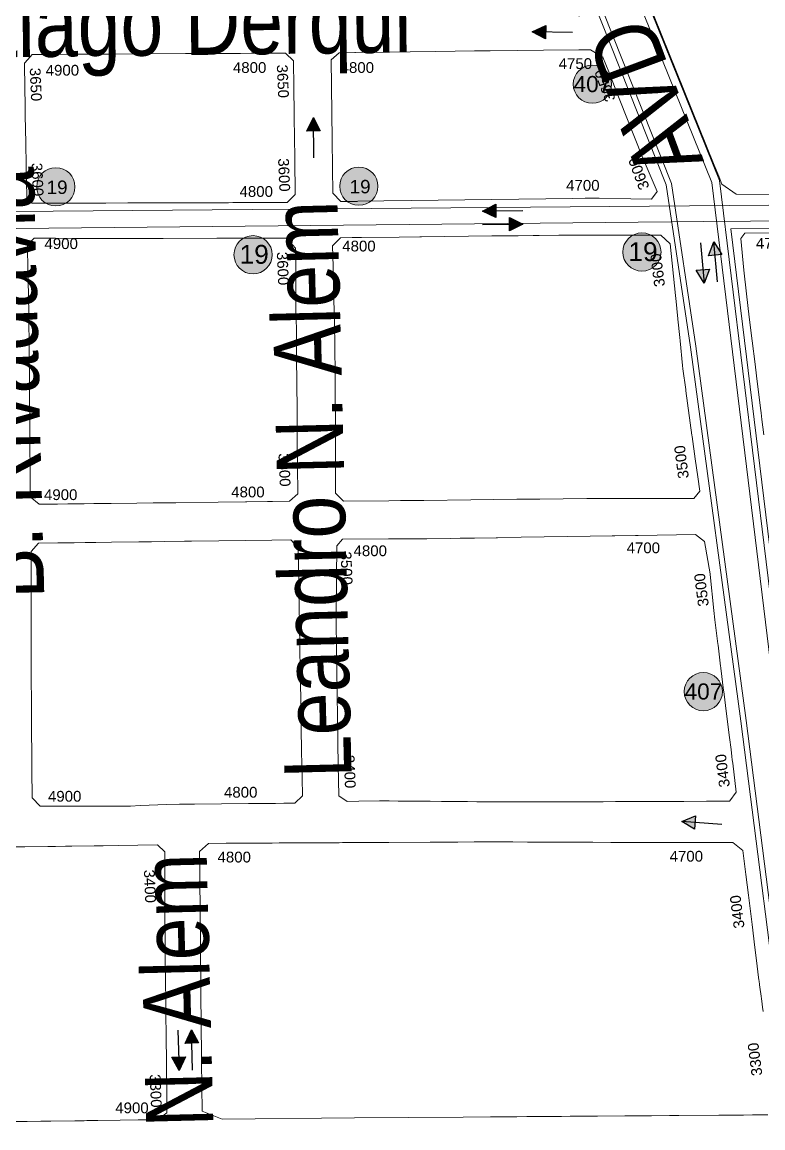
# Model space of a CAD drawing. Header units: millimetres. Extents: x 11558 to 23675, y 49449 to 61482.
# Drawn here: x 16349.9 to 16625.3, y 57110 to 57521.4 of the extents above; entities that cross this region are included whole.
import ezdxf

# ---------------------------------------------------------------- set-up
doc = ezdxf.new("R2010")
doc.units = ezdxf.units.MM
for name, color, linetype in [('0. plano base - nombres calles', 22, 'Continuous'), ('0. Plano Base - PLANO', 254, 'Continuous'), ('0. Plano base - sentido calles', 253, 'Continuous'), ('7. puesta en valor CC la lucila', 212, 'Continuous'), ('numeración', 7, 'Continuous')]:
    doc.layers.add(name, color=color, linetype=linetype)
for name, color, linetype, true_color in [('Linea 19 Estación Carapachay', 7, 'Continuous', 0xa80000), ('Linea 19 Plaza Miserere', 7, 'Continuous', 0x575757), ('Linea 314 IDA', 7, 'Continuous', 0x141414), ('Linea 314 REGRESO', 7, 'Continuous', 0xe00000), ('Linea 407 IDA', 7, 'Continuous', 0xd10000), ('Linea 407 REGRESO', 7, 'Continuous', 0x0034d1)]:
    doc.layers.add(name, color=color, linetype=linetype, true_color=true_color)
doc.layers.add('Linea Bicentenario Nueva', color=7, linetype='Continuous', true_color=0x0000cc, transparency=0.05)
doc.layers.get('7. puesta en valor CC la lucila').off()
doc.styles.get("Standard").update_dxf_attribs({"font": 'arial.ttf'})

# ---------------------------------------------------------------- blocks, each defined once
blk = doc.blocks.new('MANZANAS')
at = {"layer": '0. Plano Base - PLANO', "color": 0, "linetype": 'Continuous', "lineweight": 5}
for points in [[(5635435.34, 6179808.27), (5635412.67, 6179796.72), (5635406.27, 6179797.59), (5635403.84, 6179799.68), (5635400.47, 6179802.57), (5635332.45, 6179860.91), (5635245.11, 6179935.79), (5635246.06, 6179936.37), (5635267.33, 6179949.92), (5635280.68, 6179958.42), (5635332.17, 6179985.76)], [(5635463.03, 6179722.08), (5635459.78, 6179726.77), (5635458.41, 6179728.81), (5635457.87, 6179729.59), (5635452.89, 6179736.84), (5635450.52, 6179740.29), (5635448.09, 6179743.83), (5635443.13, 6179751.05), (5635438.1, 6179758.37), (5635433.12, 6179765.62), (5635428.3, 6179772.95), (5635421.72, 6179782.93), (5635422.25, 6179785.36), (5635438.94, 6179794.17)], [(5635581.03, 6179498.2), (5635575.99, 6179495.54), (5635573.05, 6179493.98), (5635568.01, 6179491.31), (5635564.89, 6179489.67), (5635551.72, 6179482.7), (5635548.66, 6179481.09), (5635542.83, 6179478.01), (5635533.98, 6179473.32), (5635524.98, 6179468.57), (5635522.82, 6179467.43), (5635516.05, 6179463.85), (5635513.21, 6179462.34), (5635513.1, 6179462.29), (5635507.4, 6179459.27), (5635504.2, 6179457.58), (5635501.84, 6179456.34), (5635498.5, 6179454.57), (5635489.86, 6179450), (5635480.92, 6179445.27), (5635445.16, 6179426.33), (5635401.7, 6179403.29), (5635393.69, 6179402.42), (5635385.08, 6179418.63), (5635383.93, 6179420.8), (5635373.25, 6179440.87), (5635372.68, 6179441.93), (5635371.28, 6179444.57), (5635370.97, 6179445.15), (5635370.91, 6179445.27), (5635367.24, 6179452.17), (5635365.31, 6179455.79), (5635363.2, 6179459.76), (5635353.53, 6179477.94), (5635351.33, 6179482.07), (5635348.3, 6179487.77), (5635349.88, 6179491.95), (5635355.66, 6179494.99), (5635356.22, 6179495.28), (5635363.32, 6179499.02), (5635367.42, 6179501.18), (5635370.85, 6179502.98), (5635373.14, 6179504.19), (5635375.75, 6179505.56), (5635378.73, 6179507.13), (5635383.07, 6179509.41), (5635386.13, 6179511.02), (5635387.99, 6179512), (5635392.92, 6179514.59), (5635394, 6179515.17), (5635395.93, 6179516.18), (5635400.38, 6179518.52), (5635401.77, 6179519.25), (5635409.23, 6179523.18), (5635422.82, 6179530.33), (5635431.92, 6179535.11), (5635437.31, 6179537.95), (5635442.85, 6179540.86), (5635450.11, 6179544.6), (5635454.88, 6179547.05), (5635455.37, 6179547.3), (5635476.58, 6179558.22), (5635482.44, 6179561.23), (5635483.49, 6179561.77), (5635484.77, 6179562.43), (5635485.38, 6179562.74), (5635491.33, 6179565.81), (5635494.45, 6179567.41), (5635496.07, 6179568.25), (5635515.94, 6179578.58), (5635519.04, 6179580.19), (5635522.75, 6179582.12), (5635527.44, 6179581.26), (5635532.57, 6179573.79), (5635536.92, 6179567.45), (5635543.19, 6179558.3), (5635548.05, 6179551.21), (5635550.24, 6179548.01), (5635555.02, 6179541.12), (5635555.15, 6179540.92), (5635555.97, 6179539.76), (5635556.98, 6179538.32), (5635557.96, 6179536.93), (5635559.53, 6179534.68), (5635560.85, 6179532.81), (5635561.78, 6179531.48)], [(5635282.32, 6179455.36), (5635289.88, 6179459.35), (5635297.42, 6179463.35), (5635299.95, 6179464.72), (5635303.24, 6179466.5), (5635305.27, 6179467.59), (5635312.59, 6179471.54), (5635315.53, 6179473.13), (5635320.41, 6179475.76), (5635333.36, 6179482.75), (5635336.89, 6179481.65), (5635337.62, 6179480.25), (5635338.56, 6179478.43), (5635342.33, 6179471.19), (5635342.46, 6179470.94), (5635346.96, 6179462.33), (5635347.08, 6179462.1), (5635348.9, 6179458.68), (5635351.27, 6179454.24), (5635351.6, 6179453.61), (5635355.75, 6179445.84), (5635358.63, 6179440.43), (5635359.37, 6179439.04), (5635359.42, 6179438.95), (5635362.78, 6179432.64), (5635366.72, 6179425.25), (5635367.27, 6179424.23), (5635369.9, 6179419.28), (5635372.66, 6179414.12), (5635380.17, 6179400.02), (5635382.37, 6179395.89), (5635380.42, 6179391.96), (5635376.08, 6179389.62), (5635374.08, 6179388.54), (5635368.26, 6179385.41), (5635360.89, 6179381.46), (5635359.65, 6179380.8), (5635359.46, 6179380.69), (5635357.27, 6179379.53), (5635356.41, 6179379.06), (5635353.32, 6179377.42), (5635345.53, 6179373.26), (5635342.18, 6179371.47), (5635337.77, 6179369.11), (5635336.55, 6179368.46), (5635330.09, 6179365.01)]]:
    blk.add_lwpolyline(points, dxfattribs=at)
for points in [[(5635255.98, 6179771.66), (5635257.41, 6179775.4), (5635262.54, 6179778.15), (5635262.74, 6179778.26), (5635272.26, 6179783.38), (5635289.03, 6179792.38), (5635301.78, 6179799.2), (5635306.84, 6179801.89), (5635306.93, 6179801.94), (5635315.81, 6179806.65), (5635324.44, 6179811.24), (5635336.03, 6179817.4), (5635339.79, 6179819.4), (5635345.2, 6179819.09), (5635349.64, 6179815.23), (5635357.18, 6179808.67), (5635364.5, 6179802.3), (5635375.2, 6179793.03), (5635386.09, 6179784.04), (5635385.56, 6179780.64), (5635378.64, 6179777.16), (5635368.14, 6179771.87), (5635363.54, 6179769.55), (5635359.38, 6179767.31), (5635350.63, 6179762.61), (5635341.79, 6179757.86), (5635332.82, 6179753.04), (5635315.33, 6179743.64), (5635306.56, 6179738.93), (5635297.61, 6179734.12), (5635289.06, 6179729.53), (5635288.8, 6179729.39), (5635283.5, 6179726.53), (5635279.35, 6179727.94), (5635274.93, 6179736.2), (5635270.01, 6179745.42), (5635265.25, 6179754.31)], [(5635350.66, 6179635.99), (5635335.81, 6179628.06), (5635331.8, 6179629.31), (5635326.68, 6179639.1), (5635324.4, 6179643.45), (5635322.37, 6179647.32), (5635318.83, 6179654.08), (5635318.56, 6179654.61), (5635314.44, 6179662.42), (5635311.28, 6179668.38), (5635306.28, 6179677.8), (5635302.16, 6179685.35), (5635297.97, 6179693), (5635294.65, 6179699.04), (5635293.9, 6179700.42), (5635288.34, 6179710.55), (5635289.53, 6179714.49), (5635293.42, 6179716.58), (5635296.45, 6179718.21), (5635308.83, 6179724.82), (5635315.63, 6179728.43), (5635316.18, 6179728.72), (5635339.21, 6179741.06), (5635343.69, 6179743.44), (5635347.81, 6179745.65), (5635352.77, 6179748.29), (5635354.76, 6179749.35), (5635361.21, 6179752.8), (5635361.68, 6179753.03), (5635368.01, 6179756.42), (5635369.33, 6179757.1), (5635369.55, 6179757.22), (5635373.36, 6179759.19), (5635377.02, 6179761.08), (5635377.23, 6179761.19), (5635384.36, 6179764.88), (5635394.79, 6179770.27), (5635399.4, 6179769.06), (5635410.02, 6179752.85), (5635410.05, 6179752.81), (5635410.56, 6179752.03), (5635414.78, 6179745.58), (5635414.84, 6179745.5), (5635418.59, 6179739.78), (5635419.28, 6179738.72), (5635424.32, 6179731.04), (5635425.02, 6179729.96), (5635429.5, 6179723.62), (5635429.78, 6179723.22), (5635439.4, 6179709.63), (5635439.71, 6179709.18), (5635444.54, 6179702.35), (5635448.46, 6179696.82), (5635451.53, 6179692.48), (5635450.82, 6179689.04), (5635439.19, 6179682.99), (5635431.69, 6179679.09), (5635430.61, 6179678.53), (5635423.18, 6179674.66), (5635415.62, 6179670.69), (5635407.77, 6179666.5), (5635400.15, 6179662.43), (5635392.6, 6179658.4), (5635384.85, 6179654.26), (5635377.54, 6179650.35), (5635362.14, 6179642.13), (5635359.14, 6179640.52), (5635354.42, 6179638)], [(5635183.25, 6179673.81), (5635181.85, 6179673.08), (5635179.24, 6179673.82), (5635178.52, 6179675.15), (5635174.92, 6179681.79), (5635174.84, 6179681.93), (5635173.94, 6179683.59), (5635172.87, 6179685.57), (5635172.21, 6179686.78), (5635170.68, 6179689.6), (5635169.41, 6179691.95), (5635164.61, 6179700.79), (5635162.86, 6179704.01), (5635162.61, 6179704.48), (5635159.86, 6179709.55), (5635155.3, 6179717.96), (5635155.78, 6179719.77), (5635156.43, 6179722.19), (5635162.75, 6179725.52), (5635171.11, 6179729.92), (5635172.02, 6179730.4), (5635179.35, 6179734.26), (5635179.45, 6179734.31), (5635183.82, 6179736.61), (5635206.88, 6179748.75), (5635212.23, 6179751.57), (5635215.89, 6179753.49), (5635224.92, 6179758.25), (5635228.5, 6179760.14), (5635233.73, 6179762.89), (5635236.55, 6179764.38), (5635239.73, 6179766.05), (5635243.77, 6179764.85), (5635248.41, 6179756.18), (5635253.08, 6179747.45), (5635257.83, 6179738.58), (5635260.21, 6179734.13), (5635260.94, 6179732.77), (5635267.19, 6179721.08), (5635265.94, 6179717.07), (5635259.65, 6179713.76), (5635256.88, 6179712.31), (5635251.28, 6179709.36), (5635250.59, 6179709), (5635247.98, 6179707.63), (5635246.65, 6179706.93), (5635241.88, 6179704.42), (5635233.59, 6179700.07), (5635220.82, 6179693.4), (5635213.4, 6179689.53), (5635206.19, 6179685.77), (5635197.6, 6179681.29), (5635188.88, 6179676.74)], [(5635239.2, 6179576.66), (5635235.85, 6179574.86), (5635231.68, 6179575.76), (5635229.61, 6179579.66), (5635225.62, 6179587.2), (5635223.93, 6179590.39), (5635222.31, 6179593.45), (5635219.29, 6179599.15), (5635218.1, 6179601.4), (5635214.42, 6179608.35), (5635212.09, 6179612.74), (5635205.29, 6179625.59), (5635200.75, 6179634.15), (5635198.89, 6179637.6), (5635197.38, 6179640.35), (5635195.85, 6179643.17), (5635194.62, 6179645.4), (5635193.73, 6179647.03), (5635192.75, 6179648.83), (5635191.1, 6179651.84), (5635188.56, 6179656.48), (5635187.53, 6179658.38), (5635187.75, 6179659.09), (5635188.35, 6179661.01), (5635188.62, 6179661.87), (5635189.87, 6179662.51), (5635190.82, 6179663), (5635193.15, 6179664.21), (5635195.6, 6179665.47), (5635201.08, 6179668.3), (5635204.48, 6179670.06), (5635208.99, 6179672.38), (5635213.34, 6179674.63), (5635222.38, 6179679.3), (5635231.18, 6179683.9), (5635248.88, 6179693.18), (5635254.27, 6179696), (5635257.53, 6179697.71), (5635257.69, 6179697.79), (5635260.52, 6179699.27), (5635260.71, 6179699.37), (5635261.21, 6179699.64), (5635262.75, 6179700.44), (5635271.78, 6179705.17), (5635276.56, 6179703.38), (5635276.75, 6179703.02), (5635280.02, 6179696.86), (5635281.04, 6179694.94), (5635285.82, 6179685.73), (5635286.69, 6179684.12), (5635286.72, 6179684.05), (5635287.01, 6179683.51), (5635290.81, 6179676.53), (5635295.52, 6179667.65), (5635300.24, 6179658.76), (5635304.69, 6179650.37), (5635306.09, 6179647.74), (5635309.37, 6179641.57), (5635309.63, 6179641.08), (5635319.38, 6179622.7), (5635317.93, 6179618.75), (5635312.37, 6179615.78), (5635310.96, 6179615.03), (5635310.76, 6179614.92), (5635304.01, 6179611.31), (5635303.55, 6179611.06), (5635294.6, 6179606.28), (5635280.64, 6179598.81), (5635279.37, 6179598.13), (5635277, 6179596.87), (5635276.3, 6179596.49), (5635273.22, 6179594.85), (5635267.92, 6179592.01), (5635259.47, 6179587.49), (5635256.99, 6179586.17), (5635254.71, 6179584.95), (5635253.76, 6179584.44), (5635250.57, 6179582.73), (5635249.25, 6179582.03), (5635248.75, 6179581.76), (5635245.23, 6179579.88), (5635241.91, 6179578.1)], [(5635392.31, 6179531.66), (5635388.41, 6179529.54), (5635384.74, 6179529.93), (5635379.22, 6179540.14), (5635375.42, 6179547.18), (5635375.04, 6179547.87), (5635371.01, 6179555.35), (5635370.85, 6179555.65), (5635366.74, 6179563.32), (5635366.46, 6179563.84), (5635362.73, 6179570.8), (5635358.64, 6179578.43), (5635358.19, 6179579.26), (5635354.57, 6179586.03), (5635350.67, 6179593.56), (5635348.57, 6179597.71), (5635347.29, 6179600.24), (5635346.66, 6179601.48), (5635341.25, 6179612.18), (5635341.96, 6179615.33), (5635357.11, 6179623.33), (5635362.14, 6179625.98), (5635369.73, 6179630), (5635377.33, 6179634.04), (5635380.65, 6179635.84), (5635384.49, 6179637.91), (5635384.83, 6179638.1), (5635384.95, 6179638.16), (5635385.28, 6179638.34), (5635392.39, 6179642.18), (5635392.77, 6179642.39), (5635400.56, 6179646.6), (5635423.09, 6179658.78), (5635430.36, 6179662.71), (5635430.54, 6179662.81), (5635431.22, 6179663.17), (5635437.98, 6179666.84), (5635438.89, 6179667.33), (5635457.55, 6179677.41), (5635461.82, 6179676.65), (5635469.14, 6179666.92), (5635469.33, 6179666.66), (5635476.73, 6179655.51), (5635478.69, 6179652.56), (5635483.71, 6179645.19), (5635484.01, 6179644.75), (5635488.5, 6179638.23), (5635488.75, 6179637.87), (5635488.92, 6179637.63), (5635493.65, 6179630.75), (5635493.9, 6179630.39), (5635498.65, 6179623.49), (5635503.65, 6179616.22), (5635506.21, 6179612.51), (5635507.72, 6179610.32), (5635508.44, 6179609.28), (5635509.13, 6179608.27), (5635515.27, 6179599.35), (5635514.6, 6179595.41), (5635514.56, 6179595.17), (5635507.03, 6179591.22), (5635499.58, 6179587.32), (5635492.92, 6179583.83), (5635490.5, 6179582.56), (5635484.71, 6179579.52), (5635484.24, 6179579.27), (5635477.7, 6179575.85), (5635477, 6179575.48), (5635473.01, 6179573.39), (5635469.6, 6179571.6), (5635468.3, 6179570.92), (5635461.75, 6179567.49), (5635460.65, 6179566.91), (5635454.3, 6179563.58), (5635452.76, 6179562.77), (5635449.79, 6179561.21), (5635446.46, 6179559.47), (5635445.27, 6179558.85), (5635441.37, 6179556.86), (5635438.54, 6179555.42), (5635431.25, 6179551.7), (5635428.2, 6179550.15), (5635423.36, 6179547.68), (5635419.62, 6179545.78), (5635415.83, 6179543.84), (5635408.11, 6179539.91), (5635405.19, 6179538.42), (5635402.25, 6179536.93), (5635402.02, 6179536.81), (5635399.06, 6179535.3)], [(5635294.32, 6179478.71), (5635287.95, 6179475.39), (5635283.85, 6179476.76), (5635282.7, 6179478.93), (5635280.07, 6179483.9), (5635279.74, 6179484.53), (5635278.35, 6179487.17), (5635276.13, 6179491.37), (5635274.57, 6179494.31), (5635274.42, 6179494.6), (5635274.11, 6179495.18), (5635272.81, 6179497.63), (5635272.76, 6179497.73), (5635272.46, 6179498.3), (5635268.84, 6179505.14), (5635267.46, 6179507.76), (5635262.81, 6179516.48), (5635261.21, 6179519.55), (5635260.83, 6179520.28), (5635258.23, 6179525.27), (5635256.99, 6179527.66), (5635255.38, 6179530.75), (5635253.58, 6179534.22), (5635251.05, 6179539.08), (5635248.82, 6179543.36), (5635246.52, 6179547.79), (5635244.97, 6179550.76), (5635244.24, 6179552.17), (5635242.75, 6179555.04), (5635241.26, 6179557.91), (5635242.29, 6179561.92), (5635248.64, 6179565.32), (5635253.96, 6179568.16), (5635257.6, 6179570.11), (5635261.09, 6179571.98), (5635266.24, 6179574.73), (5635275.16, 6179579.51), (5635278.4, 6179581.24), (5635279.4, 6179581.78), (5635283.6, 6179584.02), (5635290.15, 6179587.55), (5635292.44, 6179588.78), (5635301.42, 6179593.62), (5635309.98, 6179598.22), (5635318.78, 6179602.96), (5635325.01, 6179606.31), (5635328.83, 6179604.87), (5635335.03, 6179593.41), (5635336.86, 6179590.03), (5635338.99, 6179586.09), (5635346.15, 6179572.85), (5635350.74, 6179564.36), (5635355.42, 6179555.71), (5635360.16, 6179546.94), (5635360.43, 6179546.43), (5635360.75, 6179545.85), (5635364.82, 6179538.31), (5635369.55, 6179529.58), (5635372.7, 6179523.74), (5635371.49, 6179520.02), (5635371.32, 6179519.93), (5635367.93, 6179518.12), (5635365.14, 6179516.64), (5635362.14, 6179515.04), (5635356.23, 6179511.9), (5635347.38, 6179507.2), (5635338.55, 6179502.5), (5635335.55, 6179500.9), (5635333.6, 6179499.87), (5635329.5, 6179497.68), (5635320.87, 6179492.71), (5635317.75, 6179490.91), (5635311.88, 6179487.85), (5635310.65, 6179487.21), (5635309.91, 6179486.82), (5635303.6, 6179483.54), (5635303.18, 6179483.32), (5635300.64, 6179482), (5635298.02, 6179480.63)]]:
    blk.add_lwpolyline(points, close=True, dxfattribs=at)
blk = doc.blocks.new('19')
at = {"layer": 'Linea 19 Estación Carapachay', "lineweight": 211, "true_color": 0xededed}
h = blk.add_hatch(color=7, dxfattribs=at)
h.dxf.hatch_style = 1
edge = h.paths.add_edge_path()
edge.add_arc((0, 0), 7.11, 0, 360)
at = {"layer": 'Linea 19 Estación Carapachay', "lineweight": 9}
blk.add_circle((0, 0), 7.11, dxfattribs=at)
at = {"layer": 'Linea 19 Estación Carapachay', "lineweight": 15, "insert": (-3.4, 2.34), "char_height": 5, "attachment_point": 1}
blk.add_mtext_dynamic_manual_height_columns('19', width=16.4579, gutter_width=12.5, heights=[0], dxfattribs=at)
blk = doc.blocks.new('19 a cap')
at = {"layer": 'Linea 19 Plaza Miserere', "lineweight": 211, "true_color": 0xededed}
h = blk.add_hatch(color=7, dxfattribs=at)
h.dxf.hatch_style = 1
edge = h.paths.add_edge_path()
edge.add_arc((0, 0), 7.11, 0, 360)
at = {"layer": 'Linea 19 Plaza Miserere', "lineweight": 9}
blk.add_circle((0, 0), 7.11, dxfattribs=at)
at = {"layer": 'Linea 19 Plaza Miserere', "lineweight": 15, "insert": (-5.03, 3.65), "char_height": 7, "attachment_point": 1}
blk.add_mtext_dynamic_manual_height_columns('19', width=16.4579, gutter_width=12.5, heights=[0], dxfattribs=at)
blk = doc.blocks.new('407 vuelta')
at = {"layer": 'Linea 407 REGRESO', "lineweight": 211, "true_color": 0xededed}
h = blk.add_hatch(color=7, dxfattribs=at)
h.dxf.hatch_style = 1
edge = h.paths.add_edge_path()
edge.add_arc((0, 0), 7.11, 0, 360)
at = {"layer": 'Linea 407 REGRESO', "lineweight": 15}
blk.add_circle((0, 0), 7.11, dxfattribs=at)
at = {"layer": 'Linea 407 REGRESO', "lineweight": 15, "insert": (-6.97, 3.06), "char_height": 6, "attachment_point": 1}
blk.add_mtext_dynamic_manual_height_columns('407', width=16.4579, gutter_width=12.5, heights=[0], dxfattribs=at)

msp = doc.modelspace()

# ---------------------------------------------------------------- hatches: boundary and pattern name
at = {"layer": '0. Plano base - sentido calles', "linetype": 'Continuous', "lineweight": 25, "ltscale": 2, "true_color": 0x1a1a1a}
h = msp.add_hatch(color=250, dxfattribs=at)
h.dxf.hatch_style = 1
h.paths.add_polyline_path([(16539.53, 57517.77), (16544.5, 57515.21), (16544.53, 57517.71)])
h.paths.add_polyline_path([(16539.53, 57517.77), (16544.53, 57517.71), (16544.56, 57520.21)])
h = msp.add_hatch(color=250, dxfattribs=at)
h.dxf.hatch_style = 1
h.paths.add_polyline_path([(16458.18, 57485.89), (16455.74, 57480.86), (16458.24, 57480.89)])
h.paths.add_polyline_path([(16458.18, 57485.89), (16458.24, 57480.89), (16460.74, 57480.92)])
h = msp.add_hatch(color=250, dxfattribs=at)
h.dxf.hatch_style = 1
h.paths.add_polyline_path([(16521.03, 57451.13), (16526.05, 57448.67), (16526.03, 57451.17)])
h.paths.add_polyline_path([(16521.03, 57451.13), (16526.03, 57451.17), (16526.02, 57453.67)])
h = msp.add_hatch(color=250, dxfattribs=at)
h.dxf.hatch_style = 1
h.paths.add_polyline_path([(16536.06, 57446.23), (16531.05, 57448.7), (16531.06, 57446.2)])
h.paths.add_polyline_path([(16536.06, 57446.23), (16531.06, 57446.2), (16531.08, 57443.7)])
h = msp.add_hatch(color=250, dxfattribs=at)
h.dxf.hatch_style = 1
h.paths.add_polyline_path([(16607.09, 57439.72), (16605.06, 57434.52), (16607.55, 57434.75)])
h.paths.add_polyline_path([(16607.09, 57439.72), (16607.55, 57434.75), (16610.04, 57434.97)])
h = msp.add_hatch(color=250, dxfattribs=at)
h.dxf.hatch_style = 1
h.paths.add_polyline_path([(16603.48, 57424.33), (16605.52, 57429.54), (16603.03, 57429.31)])
h.paths.add_polyline_path([(16603.48, 57424.33), (16603.03, 57429.31), (16600.54, 57429.08)])
h = msp.add_hatch(color=250, dxfattribs=at)
h.dxf.hatch_style = 1
h.paths.add_polyline_path([(16595.13, 57223.96), (16599.94, 57221.11), (16600.12, 57223.6)])
h.paths.add_polyline_path([(16595.13, 57223.96), (16600.12, 57223.6), (16600.3, 57226.09)])
h = msp.add_hatch(color=250, dxfattribs=at)
h.dxf.hatch_style = 1
h.paths.add_polyline_path([(16412.83, 57146.54), (16410.46, 57141.47), (16412.96, 57141.54)])
h.paths.add_polyline_path([(16412.83, 57146.54), (16412.96, 57141.54), (16415.46, 57141.61)])
h = msp.add_hatch(color=250, dxfattribs=at)
h.dxf.hatch_style = 1
h.paths.add_polyline_path([(16408.23, 57131.41), (16410.6, 57136.48), (16408.1, 57136.41)])
h.paths.add_polyline_path([(16408.23, 57131.41), (16408.1, 57136.41), (16405.6, 57136.34)])

# ---------------------------------------------------------------- linework, layer by layer
at = {"layer": '0. Plano base - sentido calles', "color": 250, "linetype": 'Continuous', "lineweight": 25, "ltscale": 2, "true_color": 0x1a1a1a}
for points in [[(16554.53, 57517.58), (16539.53, 57517.77), (16544.56, 57520.21), (16544.5, 57515.21), (16539.53, 57517.77)], [(16458.35, 57470.89), (16458.18, 57485.89), (16460.74, 57480.92), (16455.74, 57480.86), (16458.18, 57485.89)], [(16536.03, 57451.23), (16521.03, 57451.13), (16526.02, 57453.67), (16526.05, 57448.67), (16521.03, 57451.13)], [(16521.06, 57446.14), (16536.06, 57446.23), (16531.08, 57443.7), (16531.05, 57448.7), (16536.06, 57446.23)], [(16602.11, 57439.27), (16603.48, 57424.33), (16600.54, 57429.08), (16605.52, 57429.54), (16603.48, 57424.33)], [(16608.46, 57424.79), (16607.09, 57439.72), (16610.04, 57434.97), (16605.06, 57434.52), (16607.09, 57439.72)], [(16610.09, 57222.88), (16595.13, 57223.96), (16600.3, 57226.09), (16599.94, 57221.11), (16595.13, 57223.96)], [(16407.83, 57146.4), (16408.23, 57131.41), (16405.6, 57136.34), (16410.6, 57136.48), (16408.23, 57131.41)], [(16413.23, 57131.54), (16412.83, 57146.54), (16415.46, 57141.61), (16410.46, 57141.47), (16412.83, 57146.54)]]:
    msp.add_lwpolyline(points, dxfattribs=at)
at = {"layer": 'Linea 19 Estación Carapachay', "lineweight": 15}
msp.add_lwpolyline([(17174.57, 57457.89), (16228.33, 57449.93), (16211.2, 57515.81), (16015.52, 57480.55), (15669.16, 57406.27), (15711.4, 57217.13), (15743.6, 57063.68), (15399.68, 56990.41), (15347.23, 56923.77), (15246.23, 57002.42), (14957.3, 56625.37), (14847.19, 56710.57), (14677.77, 56789.89), (14384.87, 56708.79), (14291.21, 57049.12), (14386.89, 57077.08), (14404.23, 57017.47)], dxfattribs=at)
at = {"layer": 'Linea 19 Plaza Miserere', "lineweight": 15}
msp.add_lwpolyline([(14404.23, 57017.47), (14417.27, 56974.43), (14610.89, 57027.6), (14663.32, 56836.24), (14866.79, 56881.23), (15053.21, 56739.51), (15195.67, 56926.28), (15399.22, 56769.78), (15530.28, 56941.29), (15645.46, 56965.96), (15612.56, 57114.9), (15971.32, 57192.62), (15966.62, 57265.62), (15949.43, 57348.74), (16123.55, 57387.22), (16119.97, 57442.43), (16225.69, 57443.45), (16603.31, 57447.28), (17595.39, 57454.36)], dxfattribs=at)
at = {"layer": 'Linea 314 IDA', "lineweight": 15}
msp.add_lwpolyline([(16636.62, 57213.81), (16606.32, 57461.78), (16514.87, 57688.25), (16453.7, 57959.36), (16432.84, 58122.88), (16432.84, 58279.2)], dxfattribs=at)
at = {"layer": 'Linea 314 REGRESO', "lineweight": 15}
msp.add_lwpolyline([(16411.67, 58277.38), (16417.56, 58118.7), (16453.71, 57898.05), (16473.2, 57821.07), (16489.21, 57744.25), (16508.3, 57668.73), (16525.92, 57626.27), (16591.32, 57461.35), (16600.43, 57400.82), (16619.06, 57261.55), (16636.08, 57128.71), (16654.58, 56987.83), (16680.86, 56790.35), (16702.98, 56600.41), (16727.15, 56398.13), (16742.82, 56281.3)], dxfattribs=at)
at = {"layer": 'Linea 407 IDA', "lineweight": 15}
msp.add_lwpolyline([(16168.16, 56253.78), (16174.64, 56101.4), (16767.8, 56124.41), (16765.32, 56163.84), (16757.12, 56295.01), (16745.87, 56385.37), (16733.59, 56482.56), (16686.91, 56845.88), (16639.59, 57214.19), (16609.25, 57462.54), (16517.75, 57689.14), (16456.66, 57959.88), (16435.84, 58123.07), (16435.84, 58279.2)], dxfattribs=at)
at = {"layer": 'Linea 407 REGRESO', "lineweight": 15}
msp.add_lwpolyline([(16409.67, 58277.31), (16415.57, 58118.5), (16451.75, 57897.64), (16471.25, 57820.62), (16487.26, 57743.8), (16506.4, 57668.1), (16524.07, 57625.51), (16589.38, 57460.82), (16598.45, 57400.54), (16617.07, 57261.29), (16634.1, 57128.45), (16652.59, 56987.57), (16678.88, 56790.1), (16700.99, 56600.18), (16725.16, 56397.88), (16740.55, 56283.19), (16709.65, 56281.68), (16669.44, 56279.56), (16368.38, 56264.82), (16168.15, 56253.79)], dxfattribs=at)
at = {"layer": 'Linea Bicentenario Nueva', "color": 230, "lineweight": 15, "true_color": 0xea348c}
msp.add_lwpolyline([(15478.06, 55091.64), (15472.14, 55308.43), (15221.74, 55300.15), (15300.84, 56240.68), (15379.93, 56218.95), (15509.99, 56529.49), (15625.21, 56789.97), (15673.75, 56879.78), (16120.31, 56976.8), (16671.38, 56982.43), (16641.58, 57214.43), (16613.47, 57444.51), (17468.31, 57451.7), (17899.55, 57452.47), (18001.88, 57453.3), (18290.15, 57456.57), (19863.73, 57471.64), (19819.9, 57016.86)], dxfattribs=at)

# ---------------------------------------------------------------- block references
at = {"layer": '0. Plano Base - PLANO', "color": 28, "lineweight": 5, "true_color": 0x0d0d0d, "rotation": 332.5463477508169}
msp.add_blockref('MANZANAS', (-7833237.48, -2828296.13), dxfattribs=at)
at = {"layer": '7. puesta en valor CC la lucila', "color": 250, "lineweight": 30, "rotation": 332.5463477508169}
msp.add_blockref('MANZANAS', (-7833237.48, -2828296.13), dxfattribs=at)
at = {"layer": 'Linea 19 Estación Carapachay', "color": 188, "lineweight": 15, "true_color": 0x0a090b}
for p in [(16362.41, 57460.13), (16475.08, 57460.37)]:
    msp.add_blockref('19', p, dxfattribs=at)
at = {"layer": 'Linea 19 Plaza Miserere', "color": 188, "lineweight": 15, "true_color": 0x0a090b}
for p in [(16435.76, 57434.87), (16580.34, 57435.87)]:
    msp.add_blockref('19 a cap', p, dxfattribs=at)
at = {"layer": 'Linea 407 IDA', "lineweight": 15}
for p in [(16561.92, 57498.31), (16603.2, 57272.33)]:
    msp.add_blockref('407 vuelta', p, dxfattribs=at)

# ---------------------------------------------------------------- texts
at = {"layer": '0. plano base - nombres calles', "color": 250, "lineweight": 15, "true_color": 0x1a1a1a, "char_height": 25, "attachment_point": 1}
for s, width, insert, rotation in [('{\\fArial Narrow|b0|i0|c0|p34;AVDA. BARTOLOMÉ MITRE}', 424.3253, (16580.1, 57460.86), 110.4469), ('\\pt275;{\\fArial Narrow|b0|i0|c0|p34;Pdte. Santiago Derqui}', 329.255, (16214.3, 57531.74), 0.7004), ('{\\fArial Narrow|b0|i0|c0|p34;B. Rivadavia}', 329.255, (16333.16, 57306.37), 91.4248), ('{\\fArial Narrow|b0|i0|c0|p34;Leandro N. Alem}', 329.255, (16447.44, 57239.75), 91.4248), ('{\\fArial Narrow|b0|i0|c0|p34;Leandro N. Alem}', 329.255, (16398.84, 56996.95), 91.4248)]:
    msp.add_mtext_dynamic_manual_height_columns(s, width=width, gutter_width=12.5, heights=[0], dxfattribs=dict(at, insert=insert, rotation=rotation))
at = {"layer": 'numeración', "color": 251, "true_color": 0x606162, "char_height": 4, "attachment_point": 1}
for s, insert in [('4900', (16358.64, 57505.51)), ('4800', (16428.25, 57506.51)), ('4800', (16468.31, 57506.51)), ('4750', (16549.38, 57507.98)), ('4800', (16430.71, 57460.4)), ('4700', (16552.17, 57462.69)), ('4900', (16358.19, 57440.99)), ('4800', (16468.91, 57440.1)), ('4700', (16622.75, 57441.14)), ('4800', (16427.62, 57348.6)), ('4900', (16358.01, 57347.6)), ('4800', (16473.11, 57326.73)), ('4700', (16574.66, 57327.83)), ('4900', (16359.49, 57235.39)), ('4800', (16424.95, 57236.89)), ('4800', (16422.53, 57212.77)), ('4700', (16590.65, 57213.08)), ('4900', (16384.51, 57119.47))]:
    msp.add_mtext_dynamic_manual_height_columns(s, width=16.0314, gutter_width=12.5, heights=[0], dxfattribs=dict(at, insert=insert))
for s, insert, rotation in [('\\pt12;3650', (16448.57, 57505.7), 272.4527), ('\\pt12;3650', (16356.7, 57504.5), 272.4527), ('3650', (16566.88, 57491.32), 110.2731), ('\\pt12;3600', (16357.34, 57469.15), 272.4527), ('\\pt12;3600', (16449.04, 57470.86), 272.4527), ('3600', (16579.48, 57458.52), 110.2731), ('\\pt12;3600', (16448.57, 57436.03), 272.4527), ('3600', (16584.99, 57422.7), 97.2591), ('3500', (16593.86, 57351.33), 97.2591), ('\\pt12;3500', (16449.18, 57361.12), 272.4527), ('\\pt12;3500', (16472.27, 57324.53), 272.4527), ('3500', (16601.28, 57303.74), 97.2591), ('\\pt12;3400', (16473.43, 57248.86), 272.4527), ('3400', (16609.11, 57236.48), 97.2591), ('\\pt12;3400', (16399.15, 57206.21), 272.4527), ('3400', (16614.56, 57183.98), 97.2591), ('3300', (16621.19, 57129.11), 97.2591), ('\\pt12;3300', (16401.3, 57130.09), 272.4527)]:
    msp.add_mtext_dynamic_manual_height_columns(s, width=16.0314, gutter_width=12.5, heights=[0], dxfattribs=dict(at, insert=insert, rotation=rotation))

doc.saveas('drawing.dxf')
